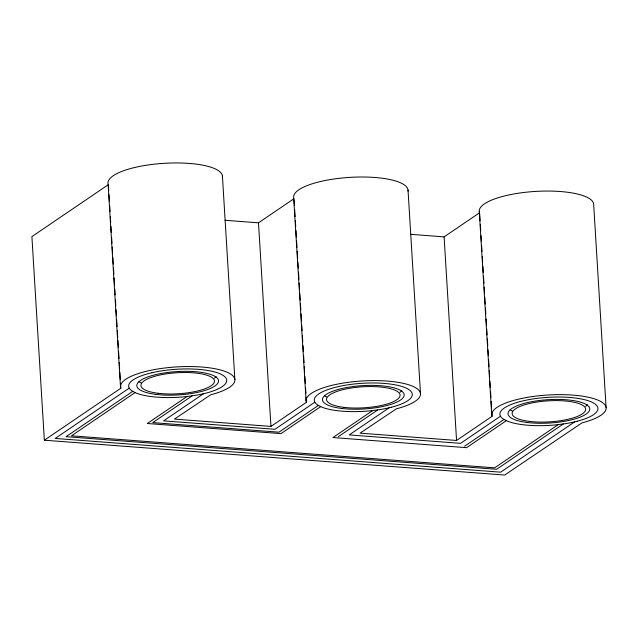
<?xml version="1.0" encoding="UTF-8"?>
<svg xmlns="http://www.w3.org/2000/svg" width="638" height="638" viewBox="0 0 638 638"><rect width="100%" height="100%" fill="white"/><g stroke="black" fill="none" stroke-linecap="round" stroke-linejoin="round"><path stroke-width="0.96" d="M225.007 220.285L258.494 222.821L293.998 198.697M108.755 190.602L108.388 184.645L31.9 236.61L44.349 440.204L120.837 388.231L120.534 383.271M129.235 388.135L55.195 438.442L500.663 472.168L574.71 421.854M132.72 391.373L66.033 436.687L496.659 469.281L563.346 423.967M135.073 392.585L71.448 435.81L494.649 467.837L558.266 424.613M187.038 396.517L147.322 423.504L280.967 433.617L320.683 406.629M192.118 395.871L152.745 422.619L278.966 432.173L318.338 405.425M203.482 393.75L163.583 420.865L274.954 429.294L314.853 402.179M410.617 234.337L444.104 236.873L479.616 212.741M120.837 388.231L120.718 387.968A57.308 16.373 -3.5 0 1 144.627 371.723L147.745 370.957A57.308 16.373 -3.5 0 1 234.178 377.497L234.648 378.533A57.308 16.373 -3.5 0 1 210.739 394.778L174.421 419.102L270.943 426.407L306.455 402.283L306.152 397.315M372.656 410.569L332.94 437.548L466.585 447.669L506.301 420.681M338.363 436.671L377.728 409.923M389.1 407.802L349.201 434.917L460.564 443.346L500.463 416.231M306.455 402.283L306.336 402.012A57.308 16.373 -3.5 0 1 387.202 381.061A57.308 16.373 -3.5 0 1 396.358 408.83L360.039 433.154L456.561 440.459L492.065 416.335L491.826 412.363M464.576 446.225L503.948 419.477M44.349 440.204L504.674 475.047L581.968 422.882A57.308 16.373 -3.5 0 0 572.82 395.105A57.308 16.373 -3.5 0 0 491.946 416.064L492.065 416.335M606.1 407.698L593.651 204.104A57.308 16.373 -3.5 0 0 533.041 191.583A57.308 16.373 -3.5 0 0 479.497 212.478M479.672 213.738L480.103 220.684M480.342 224.664L480.709 230.621M481.012 235.581L481.379 241.547M481.618 245.518L481.985 251.476M482.288 256.444L482.655 262.401M482.894 266.373L483.261 272.33M483.5 276.302L483.931 283.256M484.17 287.228L484.537 293.185M484.776 297.156L485.207 304.111M485.446 308.082L485.813 314.04M486.116 319.008L486.483 324.965M486.722 328.937L487.089 334.894M487.328 338.874L487.751 345.82M487.998 349.791L488.365 355.757M488.604 359.728L489.027 366.675M489.274 370.646L489.641 376.611M489.944 381.572L490.303 387.529M490.55 391.509L490.917 397.466M491.156 401.438L491.579 408.392M479.274 211.417L491.723 415.003M444.104 236.873L456.561 440.459M408.033 190.052L420.49 393.646M294.062 199.686L294.429 205.643M294.668 209.615L295.091 216.569M295.338 220.541L295.705 226.498M295.944 230.47L296.367 237.424M296.55 240.406L296.981 247.353M297.22 251.332L297.643 258.278M297.89 262.25L298.257 268.215M298.496 272.187L298.919 279.133M299.166 283.113L299.525 289.07M299.772 293.041L300.195 299.996M300.442 303.967L300.801 309.924M301.048 313.896L301.471 320.85M301.718 324.822L302.077 330.779M302.38 335.748L302.747 341.705M302.994 345.676L303.353 351.634M303.6 355.605L304.023 362.559M304.27 366.531L304.629 372.488M304.876 376.46L305.299 383.414M305.538 387.386L305.905 393.343M306.112 400.959L293.655 197.365A57.308 16.373 -3.5 0 1 351.171 177.292A57.308 16.373 -3.5 0 1 408.009 191.129M258.494 222.821L270.943 426.407M222.423 176.008L234.872 379.594M108.994 194.574L109.417 201.528M109.664 205.5L110.023 211.457M110.334 216.426L110.693 222.383M110.94 226.354L111.299 232.312M111.61 237.28L111.969 243.237M112.216 247.209L112.575 253.166M112.822 257.138L113.245 264.092M113.492 268.064L113.851 274.021M114.098 278.001L114.521 284.947M114.768 288.918L115.127 294.884M115.43 299.844L115.797 305.801M116.044 309.781L116.403 315.738M116.65 319.71L117.073 326.664M117.312 330.636L117.743 337.582M117.926 340.564L118.349 347.519M118.588 351.49L119.019 358.436M119.258 362.416L119.625 368.373M119.864 372.345L120.295 379.299M120.494 386.907L108.045 183.313A57.308 16.373 -3.5 0 1 132.17 168.129L135.296 167.363A57.308 16.373 -3.5 0 1 221.729 173.911L222.199 174.948A57.308 16.373 -3.5 0 1 222.399 177.077M401.852 390.743A40.928 11.691 -3.5 0 1 399.938 392.282M326.672 396.964A40.928 11.691 -3.5 0 1 324.495 395.688M587.462 404.795A40.928 11.691 -3.5 0 1 585.556 406.326M512.29 411.016A40.928 11.691 -3.5 0 1 510.113 409.74M216.234 376.691A40.928 11.691 -3.5 0 1 214.328 378.23M141.062 382.912A40.928 11.691 -3.5 0 1 138.885 381.636M152.027 372.712L149.348 373.374A49.118 14.036 -3.5 0 0 128.86 387.29L129.259 388.183A49.118 14.036 -3.5 0 0 131.699 390.711L135.902 392.952A49.118 14.036 -3.5 0 0 185.395 396.7L194.694 395.48A49.118 14.036 -3.5 0 0 203.339 393.79L206.018 393.136A49.118 14.036 -3.5 0 0 226.506 379.211L226.107 378.318A49.118 14.036 -3.5 0 0 152.027 372.712M391.628 407.18L388.957 407.841A49.118 14.036 -3.5 0 1 380.312 409.532L371.013 410.752A49.118 14.036 -3.5 0 1 321.512 407.004L317.309 404.763A49.118 14.036 -3.5 0 1 314.877 402.235L314.47 401.342A49.118 14.036 -3.5 0 1 383.789 383.382A49.118 14.036 -3.5 0 1 391.628 407.18M577.246 421.232L574.567 421.885A49.118 14.036 -3.5 0 1 565.922 423.576L556.623 424.796A49.118 14.036 -3.5 0 1 507.13 421.048L502.927 418.807A49.118 14.036 -3.5 0 1 500.487 416.279L500.088 415.394A49.118 14.036 -3.5 0 1 569.399 397.426A49.118 14.036 -3.5 0 1 577.246 421.232M341.521 408.432A40.928 11.691 -3.5 0 0 404.125 395.456A40.928 11.691 -3.5 0 0 344.241 388.008A40.928 11.691 -3.5 0 0 341.521 408.432M343.699 407.323A36.837 10.527 -3.5 0 0 400.042 395.64A36.837 10.527 -3.5 0 0 346.147 388.941A36.837 10.527 -3.5 0 0 343.699 407.323M527.14 422.484A40.928 11.691 -3.5 0 0 589.743 409.508A40.928 11.691 -3.5 0 0 529.851 402.06A40.928 11.691 -3.5 0 0 527.14 422.484M529.317 421.375A36.837 10.527 -3.5 0 0 585.66 409.692A36.837 10.527 -3.5 0 0 531.757 402.985A36.837 10.527 -3.5 0 0 529.317 421.375M155.911 394.388A40.928 11.691 -3.5 0 0 218.515 381.404A40.928 11.691 -3.5 0 0 158.623 373.964A40.928 11.691 -3.5 0 0 155.911 394.388M158.088 393.271A36.837 10.527 -3.5 0 0 214.432 381.596A36.837 10.527 -3.5 0 0 160.529 374.889A36.837 10.527 -3.5 0 0 158.088 393.271"/></g></svg>
